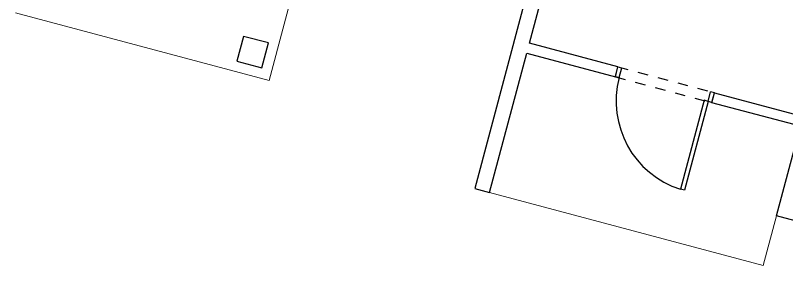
# Model space of a CAD drawing. Header units: metres. Extents: x 689715 to 690980, y 1005284 to 1006835.
# Drawn here: x 690853.28 to 690860.77, y 1005664.25 to 1005666.68 of the extents above; entities that cross this region are included whole.
import ezdxf

# ---------------------------------------------------------------- set-up
doc = ezdxf.new("R2010")
doc.units = ezdxf.units.M
doc.linetypes.add('HIDDEN', pattern=[0.375, 0.25, -0.125])
doc.layers.add('A-FLOR', color=250, linetype='Continuous', lineweight=9)
for name, color, linetype in [('A-GRANADA', 7, 'Continuous'), ('A-WALL-HEAD', 1, 'Continuous'), ('FR_DT-VD', 1, 'HIDDEN'), ('FR_MURO', 1, 'Continuous')]:
    doc.layers.add(name, color=color, linetype=linetype)

# ---------------------------------------------------------------- blocks, each defined once
blk = doc.blocks.new('granda tipo')
at = {"color": 8, "linetype": 'ByBlock'}
for p, q in [((8.1288, 16.5968), (8.1288, 17.4894)), ((8.1288, 17.4894), (8.1676, 17.4894)), ((8.1676, 16.5968), (8.1676, 17.4894)), ((8.09, 16.5968), (8.09, 16.4997)), ((8.09, 16.5968), (8.1288, 16.5968)), ((8.1288, 16.5968), (8.1288, 16.4997)), ((8.1288, 16.5968), (8.1676, 16.5968)), ((9.0215, 16.5968), (9.0215, 16.4997)), ((9.0215, 16.5968), (9.0215, 16.4997)), ((9.0603, 16.5968), (9.0215, 16.5968)), ((9.0603, 16.5968), (9.0603, 16.4997)), ((9.0603, 16.5968), (9.0603, 16.4997)), ((8.09, 16.4997), (8.1288, 16.4997)), ((9.0603, 16.4997), (9.0215, 16.4997))]:
    blk.add_line(p, q, dxfattribs=at)
blk.add_arc((8.1281, 16.5969), 0.8934, 359.99249, 87.46145, dxfattribs=at)
at = {"layer": 'A-FLOR', "color": 8}
for p in [(9.95, 17.9992), (7.2, 17.4997)]:
    blk.add_line(p, (7.2, 17.9987), dxfattribs=at)
blk.add_lwpolyline([(1.5, 13.9997), (1.3, 13.9997), (1.3, 17.5003), (3.85, 17.4997), (3.85, 17.4997)], dxfattribs=at)
at = {"layer": 'A-WALL-HEAD', "color": 8}
blk.add_lwpolyline([(8.09, 16.5997), (8.09, 16.4997), (7.15, 16.4997), (7.15, 15.4497), (7.05, 15.4497), (7.05, 17.3997), (6.3, 17.3997), (6.3, 17.4997), (7.2, 17.4997), (7.2, 16.5997), (8.09, 16.5997)], dxfattribs=at)
at = {"layer": 'FR_DT-VD', "color": 8, "ltscale": 0.02}
for p, q in [((9.06, 16.5997), (8.09, 16.5997)), ((9.06, 16.4997), (8.09, 16.4997))]:
    blk.add_line(p, q, dxfattribs=at)
at = {"layer": 'FR_MURO', "color": 8}
for points in [[(10.1, 14.4497), (10.1, 17.9992), (9.95, 17.9992), (9.95, 16.5997), (9.06, 16.5997), (9.06, 16.4997), (9.95, 16.4997), (9.95, 13.3997)], [(1.65, 17.3997), (1.4, 17.3997), (1.4, 17.1497), (1.65, 17.1497), (1.65, 17.3997)]]:
    blk.add_lwpolyline(points, dxfattribs=at)

msp = doc.modelspace()

# ---------------------------------------------------------------- block references
at = {"layer": 'A-GRANADA', "color": 8, "rotation": 165.0660436375465}
for p in [(690861.5081, 1005682.6238), (690872.1366, 1005679.789)]:
    msp.add_blockref('granda tipo', p, dxfattribs=at)

doc.saveas('drawing.dxf')
